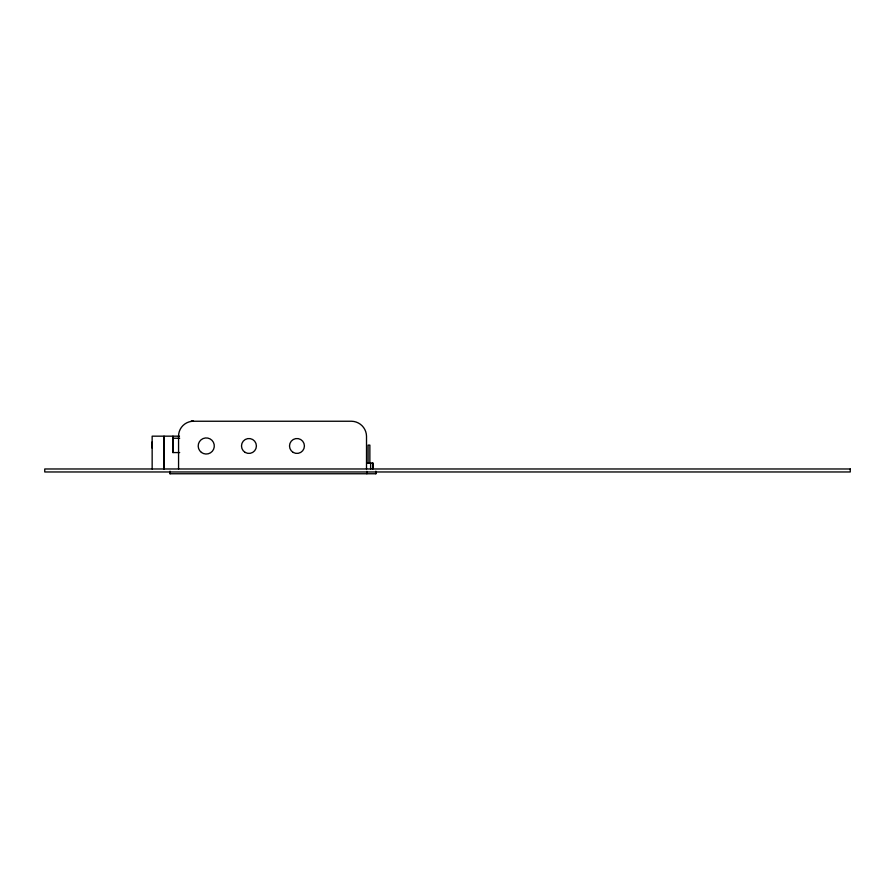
<?xml version="1.0" encoding="UTF-8"?>
<svg xmlns="http://www.w3.org/2000/svg" width="895" height="895" viewBox="0 0 895 895"><rect width="100%" height="100%" fill="white"/><g stroke="black" fill="none" stroke-linecap="round" stroke-linejoin="round"><path stroke-width="1.34" d="M179.682 452.568L172.936 452.568L172.936 442.499L172.948 438.248L179.694 438.248M191.53 421.366L193.477 421.243A14.857 14.857 0 0 0 178.564 436.167L178.564 468.98M191.083 421.243L351.601 421.243A15.271 15.271 0 0 1 366.514 436.167L366.514 468.98M179.47 436.167L152.15 436.167L152.15 468.98M366.648 463.017L372.868 463.017L372.868 468.98L372.846 463.017M375.922 471.363L375.922 473.757L169.938 473.757L169.938 471.363M375.81 471.363L375.81 473.757M370.619 463.017L370.619 468.98M369.87 463.017L369.87 445.117L368.08 445.117L368.08 463.017M366.838 471.363L366.849 473.757M172.97 438.897L172.97 436.167L172.936 452.568M170.128 471.363L170.128 473.757M152.161 442.13L152.161 448.093L152.184 442.13M164.009 450.957L163.998 459.94L163.986 450.946M163.998 441.302L163.986 448.227L163.998 439.232L163.998 441.302M850.25 468.98L44.75 468.98L44.75 471.967L850.25 471.967L850.25 468.98M164.02 468.98L164.02 436.167L163.986 468.98M201.397 452.411A8.055 8.055 0 0 0 214.241 446.952A8.055 8.055 0 0 0 203.098 438.561A8.055 8.055 0 0 0 201.397 452.411M245.219 452.434A7.462 7.462 0 0 0 256.406 445.978A7.462 7.462 0 0 0 245.219 439.512A7.462 7.462 0 0 0 245.219 452.434M293.236 452.434A7.462 7.462 0 0 0 304.423 445.978A7.462 7.462 0 0 0 293.236 439.512A7.462 7.462 0 0 0 293.236 452.434"/></g></svg>
